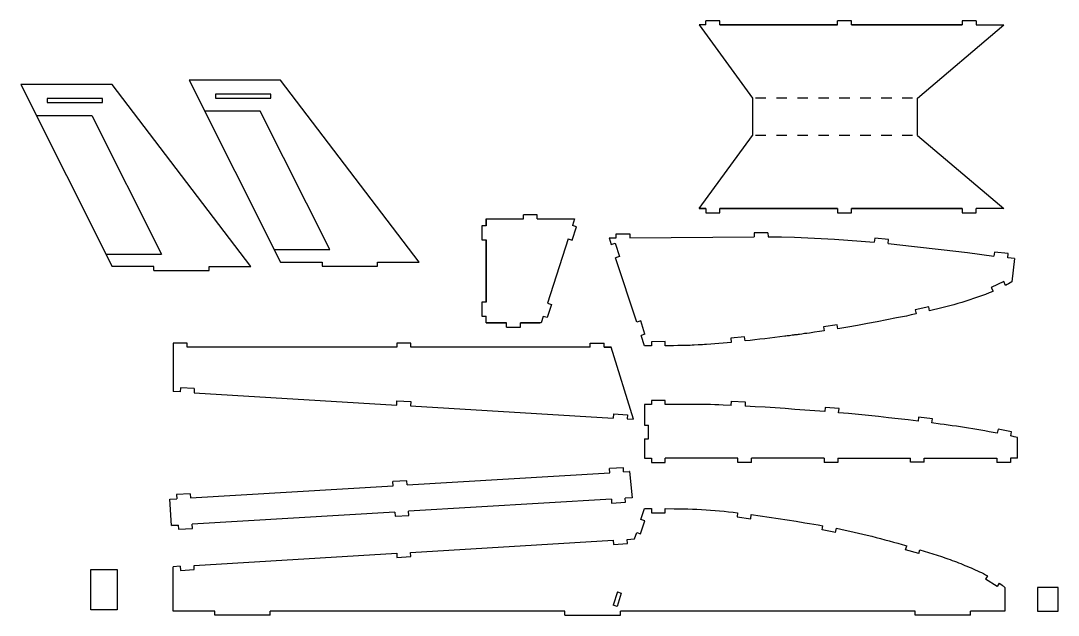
# Model space of a CAD drawing. Header units: metres. Extents: x -3.6 to 32, y 0.5 to 46.5.
# Drawn here: x 1.75 to 31.22, y 29.57 to 46.46 of the extents above; entities that cross this region are included whole.
import ezdxf

# ---------------------------------------------------------------- set-up
doc = ezdxf.new("R2010")
doc.units = ezdxf.units.M
doc.linetypes.add('AUSGEZOGEN', pattern=[0])
doc.layers.get('0').update_dxf_attribs({"linetype": 'AUSGEZOGEN'})

msp = doc.modelspace()

# ---------------------------------------------------------------- linework, layer by layer
for points in [[(21.018, 46.346), (22.533, 44.269)], [(21.018, 46.346), (22.533, 44.269)], [(21.215, 46.346), (21.018, 46.346)], [(21.215, 46.346), (21.215, 46.464)], [(21.608, 46.346), (21.608, 46.464), (21.608, 46.464), (21.215, 46.464)], [(24.955, 46.346), (21.608, 46.346), (21.608, 46.346), (24.955, 46.346), (24.955, 46.346)], [(24.955, 46.346), (24.955, 46.464)], [(25.348, 46.346), (25.348, 46.464), (25.348, 46.464), (24.955, 46.464)], [(28.498, 46.346), (25.348, 46.346), (25.348, 46.346), (28.498, 46.346), (28.498, 46.346)], [(27.225, 44.269), (29.678, 46.346)], [(27.225, 44.269), (29.678, 46.346)], [(28.892, 46.464), (28.498, 46.464), (28.498, 46.464), (28.498, 46.346)], [(28.892, 46.464), (28.892, 46.346), (28.892, 46.346), (29.678, 46.346)], [(8.283, 39.484), (4.347, 44.65), (4.347, 44.65), (1.748, 44.65), (1.748, 44.65), (4.347, 39.484)], [(13.068, 39.609), (9.132, 44.776), (9.132, 44.776), (6.533, 44.776), (6.533, 44.776), (9.132, 39.609)], [(2.497, 44.139), (4.072, 44.139), (4.072, 44.139), (4.072, 44.257), (4.072, 44.257), (2.497, 44.257), (2.497, 44.257), (2.497, 44.139)], [(7.283, 44.264), (8.857, 44.264), (8.857, 44.264), (8.857, 44.382), (8.857, 44.382), (7.283, 44.382), (7.283, 44.382), (7.283, 44.264)], [(22.533, 44.269), (22.533, 43.202)], [(22.533, 44.269), (22.533, 43.202)], [(22.92, 44.269), (22.622, 44.269)], [(23.515, 44.269), (23.217, 44.269)], [(24.11, 44.269), (23.812, 44.269)], [(24.705, 44.269), (24.408, 44.269)], [(25.3, 44.269), (25.003, 44.269)], [(25.897, 44.269), (25.598, 44.269)], [(26.492, 44.269), (26.193, 44.269)], [(27.087, 44.269), (26.788, 44.269)], [(27.225, 43.202), (27.225, 44.269)], [(27.225, 43.202), (27.225, 44.269)], [(2.19, 43.772), (3.765, 43.772), (3.765, 43.772), (5.745, 39.836)], [(10.53, 39.961), (8.55, 43.897), (8.55, 43.897), (6.975, 43.897)], [(21.018, 41.127), (22.533, 43.202)], [(21.018, 41.127), (22.533, 43.202)], [(22.92, 43.202), (22.622, 43.202)], [(23.515, 43.202), (23.217, 43.202)], [(24.11, 43.202), (23.812, 43.202)], [(24.705, 43.202), (24.408, 43.202)], [(25.3, 43.202), (25.003, 43.202)], [(25.897, 43.202), (25.598, 43.202)], [(26.492, 43.202), (26.193, 43.202)], [(27.087, 43.202), (26.788, 43.202)], [(27.225, 43.202), (29.678, 41.127), (29.678, 41.127), (28.892, 41.127)], [(27.225, 43.202), (29.678, 41.127)], [(21.215, 41.127), (21.018, 41.127), (21.018, 41.127), (21.215, 41.127), (21.215, 41.127)], [(21.215, 41.009), (21.608, 41.009), (21.608, 41.009), (21.608, 41.127)], [(21.215, 41.127), (21.215, 41.009)], [(24.955, 41.127), (21.608, 41.127), (21.608, 41.127), (24.955, 41.127), (24.955, 41.127)], [(24.955, 41.009), (25.348, 41.009), (25.348, 41.009), (25.348, 41.127)], [(24.955, 41.127), (24.955, 41.009)], [(28.498, 41.127), (25.348, 41.127), (25.348, 41.127), (28.498, 41.127), (28.498, 41.127)], [(28.498, 41.009), (28.892, 41.009), (28.892, 41.009), (28.892, 41.127)], [(28.498, 41.127), (28.498, 41.009)], [(29.678, 41.127), (28.892, 41.127)], [(14.967, 40.834), (15.553, 40.834)], [(14.967, 40.834), (15.553, 40.834)], [(14.967, 40.637), (14.967, 40.834), (14.967, 40.834), (14.967, 40.637), (14.967, 40.637)], [(14.967, 40.834), (16.03, 40.834)], [(16.03, 40.832), (16.03, 40.951)], [(16.423, 40.832), (16.423, 40.951), (16.423, 40.951), (16.03, 40.951)], [(16.423, 40.832), (17.48, 40.832)], [(16.423, 40.832), (17.48, 40.832)], [(17.48, 40.832), (17.42, 40.646)], [(14.967, 40.637), (14.848, 40.637), (14.848, 40.637), (14.848, 40.242), (14.848, 40.242), (14.967, 40.242), (14.967, 40.242), (14.967, 38.469)], [(17.3, 40.271), (17.413, 40.234), (17.413, 40.234), (17.533, 40.609), (17.533, 40.609), (17.42, 40.646)], [(18.662, 40.294), (18.66, 40.411), (18.66, 40.411), (19.055, 40.414)], [(19.055, 40.414), (19.055, 40.296)], [(22.977, 40.442), (22.583, 40.439), (22.583, 40.439), (22.585, 40.321)], [(22.977, 40.442), (22.978, 40.324)], [(14.967, 38.469), (14.967, 40.242)], [(17.3, 40.271), (16.713, 38.44)], [(18.465, 40.292), (18.662, 40.294)], [(18.465, 40.292), (18.525, 40.106), (18.525, 40.106), (18.638, 40.142), (18.638, 40.142), (18.76, 39.767), (18.76, 39.767), (18.648, 39.731)], [(19.055, 40.296), (22.585, 40.321)], [(22.978, 40.324), (23.165, 40.326), (23.165, 40.326), (23.357, 40.324), (23.357, 40.324), (23.733, 40.314), (23.733, 40.314), (24.112, 40.299), (24.112, 40.299), (24.488, 40.279), (24.488, 40.279), (24.867, 40.257), (24.867, 40.257), (25.245, 40.231), (25.245, 40.231), (25.62, 40.202), (25.62, 40.202), (25.997, 40.169)], [(26.4, 40.251), (26.008, 40.287), (26.008, 40.287), (25.997, 40.169)], [(26.388, 40.134), (26.4, 40.251)], [(26.388, 40.134), (27.143, 40.055), (27.143, 40.055), (27.895, 39.969), (27.895, 39.969), (28.645, 39.876), (28.645, 39.876), (29.397, 39.779)], [(4.17, 39.836), (5.745, 39.836)], [(8.955, 39.961), (10.53, 39.961)], [(29.802, 39.847), (29.412, 39.894), (29.412, 39.894), (29.397, 39.779)], [(29.983, 39.705), (29.788, 39.731), (29.788, 39.731), (29.802, 39.847)], [(9.132, 39.609), (10.313, 39.609)], [(10.313, 39.49), (11.888, 39.49), (11.888, 39.49), (11.888, 39.609)], [(10.313, 39.609), (10.313, 39.49)], [(11.888, 39.609), (13.068, 39.609)], [(19.247, 37.899), (18.648, 39.731)], [(29.983, 39.705), (29.9, 39.042)], [(5.528, 39.366), (5.528, 39.484), (5.528, 39.484), (4.347, 39.484)], [(5.528, 39.366), (7.102, 39.366), (7.102, 39.366), (7.102, 39.484)], [(7.102, 39.484), (8.283, 39.484)], [(29.677, 39.052), (29.322, 38.884), (29.322, 38.884), (29.372, 38.777)], [(29.727, 38.945), (29.677, 39.052)], [(29.9, 39.042), (29.857, 39.017), (29.857, 39.017), (29.813, 38.992), (29.813, 38.992), (29.77, 38.969), (29.77, 38.969), (29.727, 38.945)], [(29.372, 38.777), (29.317, 38.756), (29.317, 38.756), (29.262, 38.732), (29.262, 38.732), (29.152, 38.689), (29.152, 38.689), (29.042, 38.647), (29.042, 38.647), (28.93, 38.607), (28.93, 38.607), (28.818, 38.569), (28.818, 38.569), (28.707, 38.532), (28.707, 38.532), (28.595, 38.497), (28.595, 38.497), (28.482, 38.462), (28.482, 38.462), (28.37, 38.431), (28.37, 38.431), (28.257, 38.397), (28.257, 38.397), (28.142, 38.365), (28.142, 38.365), (28.028, 38.335), (28.028, 38.335), (27.913, 38.305), (27.913, 38.305), (27.798, 38.277), (27.798, 38.277), (27.683, 38.249), (27.683, 38.249), (27.568, 38.222)], [(14.967, 38.469), (14.848, 38.469), (14.848, 38.469), (14.848, 38.074), (14.848, 38.074), (14.967, 38.074)], [(16.713, 38.44), (16.827, 38.404), (16.827, 38.404), (16.707, 38.029), (16.707, 38.029), (16.593, 38.066), (16.593, 38.066), (16.533, 37.877)], [(27.568, 38.222), (27.543, 38.335), (27.543, 38.335), (27.158, 38.249), (27.158, 38.249), (27.185, 38.136), (27.185, 38.136), (27.047, 38.105), (27.047, 38.105), (26.908, 38.075), (26.908, 38.075), (26.632, 38.019), (26.632, 38.019), (26.353, 37.964), (26.353, 37.964), (26.077, 37.91), (26.077, 37.91), (25.8, 37.859), (25.8, 37.859), (25.522, 37.809), (25.522, 37.809), (25.243, 37.761), (25.243, 37.761), (24.965, 37.714)], [(14.967, 37.877), (14.967, 38.074)], [(14.967, 37.877), (14.967, 38.074)], [(15.553, 37.761), (15.553, 37.877), (15.553, 37.877), (14.967, 37.877), (14.967, 37.877), (15.553, 37.877)], [(15.553, 37.761), (15.947, 37.761), (15.947, 37.761), (15.947, 37.877)], [(16.533, 37.877), (15.947, 37.877), (15.947, 37.877), (16.497, 37.877)], [(19.482, 37.562), (19.36, 37.936), (19.36, 37.936), (19.247, 37.899)], [(24.965, 37.712), (24.947, 37.829), (24.947, 37.829), (24.558, 37.769), (24.558, 37.769), (24.577, 37.652), (24.577, 37.652), (24.437, 37.632), (24.437, 37.632), (24.295, 37.612), (24.295, 37.612), (24.155, 37.592), (24.155, 37.592), (24.085, 37.582), (24.085, 37.582), (24.015, 37.574), (24.015, 37.574), (23.943, 37.564), (23.943, 37.564), (23.875, 37.554), (23.875, 37.554), (23.838, 37.549), (23.838, 37.549), (23.803, 37.545), (23.803, 37.545), (23.787, 37.542), (23.787, 37.542), (23.768, 37.541), (23.768, 37.541), (23.732, 37.536), (23.732, 37.536), (23.715, 37.534), (23.715, 37.534), (23.705, 37.532), (23.705, 37.532), (23.698, 37.53), (23.698, 37.53), (23.68, 37.529), (23.68, 37.529), (23.663, 37.527), (23.663, 37.527), (23.627, 37.522), (23.627, 37.522), (23.592, 37.517), (23.592, 37.517), (23.523, 37.509), (23.523, 37.509), (23.488, 37.504), (23.488, 37.504), (23.453, 37.499), (23.453, 37.499), (23.312, 37.482), (23.312, 37.482), (23.17, 37.464), (23.17, 37.464), (23.03, 37.447), (23.03, 37.447), (22.888, 37.431), (22.888, 37.431), (22.748, 37.414), (22.748, 37.414), (22.608, 37.397), (22.608, 37.397), (22.467, 37.381), (22.467, 37.381), (22.327, 37.366)], [(19.482, 37.562), (19.37, 37.526)], [(19.467, 37.225), (19.37, 37.526)], [(22.327, 37.366), (22.313, 37.482), (22.313, 37.482), (21.922, 37.442), (21.922, 37.442), (21.935, 37.324), (21.935, 37.324), (21.818, 37.314), (21.818, 37.314), (21.7, 37.302), (21.7, 37.302), (21.583, 37.292), (21.583, 37.292), (21.467, 37.282), (21.467, 37.282), (21.35, 37.274), (21.35, 37.274), (21.232, 37.266), (21.232, 37.266), (21.173, 37.262), (21.173, 37.262), (21.113, 37.259), (21.113, 37.259), (21.055, 37.255), (21.055, 37.255), (20.997, 37.252), (20.997, 37.252), (20.882, 37.247), (20.882, 37.247), (20.823, 37.246), (20.823, 37.246), (20.763, 37.242), (20.763, 37.242), (20.645, 37.239), (20.645, 37.239), (20.528, 37.237), (20.528, 37.237), (20.412, 37.234), (20.412, 37.234), (20.293, 37.232), (20.293, 37.232), (20.177, 37.231), (20.177, 37.231), (20.058, 37.229)], [(6.475, 37.189), (6.475, 37.307), (6.475, 37.307), (6.082, 37.307), (6.082, 37.307), (6.082, 37.189)], [(6.082, 37.189), (6.082, 35.93)], [(12.437, 37.189), (6.475, 37.189)], [(12.83, 37.307), (12.437, 37.307), (12.437, 37.307), (12.437, 37.189)], [(12.83, 37.189), (12.83, 37.307)], [(17.93, 37.189), (12.83, 37.189)], [(17.93, 37.189), (17.93, 37.307), (17.93, 37.307), (18.323, 37.307)], [(18.323, 37.189), (18.323, 37.307)], [(19.16, 35.142), (18.52, 37.189), (18.52, 37.189), (18.323, 37.189), (18.323, 37.189), (18.52, 37.189)], [(20.058, 37.229), (20.057, 37.347), (20.057, 37.347), (19.663, 37.344), (19.663, 37.344), (19.663, 37.227), (19.663, 37.227), (19.567, 37.225), (19.567, 37.225), (19.467, 37.225)], [(6.678, 36.012), (6.285, 36.036), (6.285, 36.036), (6.278, 35.917)], [(6.678, 36.012), (6.672, 35.894)], [(6.278, 35.917), (6.082, 35.93)], [(6.672, 35.894), (12.43, 35.547)], [(12.43, 35.547), (12.437, 35.666), (12.437, 35.666), (12.83, 35.642)], [(20.058, 35.562), (20.058, 35.679), (20.058, 35.679), (19.663, 35.679), (19.663, 35.679), (19.663, 35.562)], [(12.83, 35.642), (12.823, 35.524)], [(12.823, 35.524), (18.582, 35.177)], [(19.467, 35.564), (19.467, 34.977)], [(19.663, 35.562), (19.467, 35.564)], [(21.935, 35.535), (21.702, 35.546), (21.702, 35.546), (21.583, 35.55), (21.583, 35.55), (21.465, 35.554), (21.465, 35.554), (21.348, 35.557), (21.348, 35.557), (21.232, 35.559), (21.232, 35.559), (21.113, 35.561), (21.113, 35.561), (20.997, 35.562), (20.997, 35.562), (20.88, 35.564), (20.88, 35.564), (20.528, 35.564), (20.528, 35.564), (20.293, 35.562), (20.293, 35.562), (20.058, 35.562)], [(21.935, 35.535), (21.94, 35.654), (21.94, 35.654), (22.333, 35.636), (22.333, 35.636), (22.328, 35.516)], [(24.985, 35.329), (24.995, 35.447), (24.995, 35.447), (24.603, 35.479), (24.603, 35.479), (24.593, 35.362), (24.593, 35.362), (24.312, 35.384), (24.312, 35.384), (24.17, 35.394), (24.17, 35.394), (24.027, 35.404), (24.027, 35.404), (23.885, 35.414), (23.885, 35.414), (23.743, 35.424), (23.743, 35.424), (23.462, 35.444), (23.462, 35.444), (23.178, 35.464), (23.178, 35.464), (22.895, 35.482), (22.895, 35.482), (22.612, 35.499), (22.612, 35.499), (22.328, 35.516)], [(18.588, 35.296), (18.582, 35.177)], [(18.588, 35.296), (18.982, 35.272), (18.982, 35.272), (18.973, 35.154), (18.973, 35.154), (19.16, 35.142)], [(27.633, 35.039), (27.648, 35.157), (27.648, 35.157), (27.257, 35.206), (27.257, 35.206), (27.242, 35.089), (27.242, 35.089), (26.96, 35.122), (26.96, 35.122), (26.678, 35.155), (26.678, 35.155), (26.397, 35.187), (26.397, 35.187), (26.113, 35.219), (26.113, 35.219), (25.832, 35.247), (25.832, 35.247), (25.55, 35.275), (25.55, 35.275), (25.267, 35.304), (25.267, 35.304), (24.985, 35.329)], [(19.467, 34.977), (19.585, 34.977)], [(19.467, 34.584), (19.585, 34.584), (19.585, 34.584), (19.585, 34.977)], [(29.488, 34.745), (29.372, 34.769), (29.372, 34.769), (29.257, 34.789), (29.257, 34.789), (29.142, 34.811), (29.142, 34.811), (29.025, 34.831), (29.025, 34.831), (28.91, 34.85), (28.91, 34.85), (28.795, 34.869), (28.795, 34.869), (28.678, 34.889), (28.678, 34.889), (28.563, 34.907), (28.563, 34.907), (28.447, 34.924), (28.447, 34.924), (28.33, 34.942), (28.33, 34.942), (28.213, 34.959), (28.213, 34.959), (28.098, 34.976), (28.098, 34.976), (27.983, 34.992), (27.983, 34.992), (27.867, 35.007), (27.867, 35.007), (27.633, 35.039)], [(29.897, 34.781), (29.512, 34.861), (29.512, 34.861), (29.488, 34.745)], [(29.873, 34.667), (29.897, 34.781)], [(19.467, 34.584), (19.467, 34.036)], [(30.067, 34.034), (30.065, 34.624), (30.065, 34.624), (29.968, 34.646), (29.968, 34.646), (29.873, 34.667)], [(19.467, 34.036), (19.663, 34.036)], [(19.663, 33.917), (20.058, 33.917), (20.058, 33.917), (20.058, 34.036)], [(19.663, 34.036), (19.663, 33.917)], [(22.117, 34.036), (20.058, 34.036)], [(22.51, 33.917), (22.117, 33.917), (22.117, 33.917), (22.117, 34.036)], [(24.57, 34.036), (22.51, 34.036)], [(22.51, 33.917), (22.51, 34.036)], [(24.57, 34.036), (24.57, 33.917)], [(24.963, 34.036), (24.963, 33.917), (24.963, 33.917), (24.57, 33.917)], [(24.963, 34.036), (27.023, 34.036)], [(27.417, 33.919), (27.023, 33.919), (27.023, 33.919), (27.023, 34.036)], [(27.417, 33.919), (27.417, 34.036), (27.417, 34.036), (29.475, 34.036)], [(29.475, 34.034), (29.475, 33.916)], [(29.868, 34.034), (29.868, 33.916), (29.868, 33.916), (29.475, 33.916)], [(30.067, 34.034), (29.868, 34.034)], [(12.723, 33.276), (18.482, 33.622)], [(18.875, 33.646), (18.868, 33.764), (18.868, 33.764), (18.475, 33.74)], [(18.482, 33.622), (18.475, 33.74)], [(18.875, 33.646), (19.045, 33.656)], [(19.045, 33.656), (19.037, 33.656)], [(19.045, 33.656), (19.117, 32.911)], [(12.723, 33.276), (12.717, 33.394), (12.717, 33.394), (12.323, 33.371)], [(12.332, 33.252), (12.323, 33.371)], [(6.565, 33.024), (6.173, 33.001), (6.173, 33.001), (6.18, 32.882)], [(6.565, 33.024), (6.573, 32.906)], [(6.573, 32.906), (12.332, 33.252)], [(6.028, 32.124), (5.983, 32.871), (5.983, 32.871), (5.99, 32.871)], [(5.99, 32.871), (6.18, 32.882)], [(18.527, 32.876), (12.768, 32.529)], [(18.527, 32.876), (18.535, 32.757)], [(18.535, 32.757), (18.927, 32.782), (18.927, 32.782), (18.92, 32.899)], [(19.117, 32.911), (18.92, 32.899)], [(12.377, 32.506), (6.618, 32.159)], [(12.377, 32.506), (12.383, 32.387)], [(12.383, 32.387), (12.777, 32.411), (12.777, 32.411), (12.768, 32.529)], [(19.247, 31.924), (19.358, 31.887), (19.358, 31.887), (19.48, 32.261), (19.48, 32.261), (19.368, 32.297), (19.368, 32.297), (19.467, 32.602)], [(19.467, 32.602), (19.663, 32.602)], [(19.467, 32.602), (19.663, 32.602)], [(19.663, 32.486), (20.058, 32.486), (20.058, 32.486), (20.058, 32.602)], [(19.663, 32.602), (19.663, 32.486)], [(20.058, 32.602), (20.315, 32.6), (20.315, 32.6), (20.443, 32.599), (20.443, 32.599), (20.573, 32.597), (20.573, 32.597), (20.702, 32.596), (20.702, 32.596), (20.83, 32.591), (20.83, 32.591), (20.958, 32.585), (20.958, 32.585), (21.088, 32.579), (21.088, 32.579), (21.217, 32.572), (21.217, 32.572), (21.345, 32.562), (21.345, 32.562), (21.473, 32.552), (21.473, 32.552), (21.602, 32.541), (21.602, 32.541), (21.73, 32.527), (21.73, 32.527), (21.857, 32.512), (21.857, 32.512), (21.985, 32.499), (21.985, 32.499), (22.113, 32.482)], [(22.113, 32.482), (22.098, 32.366), (22.098, 32.366), (22.488, 32.317)], [(22.488, 32.317), (22.503, 32.432)], [(22.503, 32.432), (22.758, 32.397), (22.758, 32.397), (23.012, 32.361), (23.012, 32.361), (23.267, 32.322), (23.267, 32.322), (23.52, 32.284), (23.52, 32.284), (23.773, 32.244), (23.773, 32.244), (24.027, 32.204), (24.027, 32.204), (24.153, 32.182), (24.153, 32.182), (24.28, 32.162), (24.28, 32.162), (24.407, 32.141), (24.407, 32.141), (24.533, 32.117)], [(6.035, 32.124), (6.225, 32.136), (6.225, 32.136), (6.028, 32.124)], [(6.225, 32.136), (6.232, 32.017)], [(6.232, 32.017), (6.625, 32.041), (6.625, 32.041), (6.618, 32.159)], [(19.187, 31.741), (19.247, 31.924)], [(24.898, 31.927), (24.512, 32.002), (24.512, 32.002), (24.533, 32.117)], [(24.898, 31.927), (24.92, 32.044), (24.92, 32.044), (25.047, 32.017), (25.047, 32.017), (25.172, 31.99), (25.172, 31.99), (25.298, 31.964), (25.298, 31.964), (25.423, 31.936), (25.423, 31.936), (25.548, 31.907), (25.548, 31.907), (25.673, 31.877), (25.673, 31.877), (25.798, 31.847), (25.798, 31.847), (25.923, 31.816), (25.923, 31.816), (26.048, 31.784), (26.048, 31.784), (26.173, 31.752), (26.173, 31.752), (26.297, 31.719), (26.297, 31.719), (26.422, 31.687), (26.422, 31.687), (26.545, 31.652), (26.545, 31.652), (26.67, 31.619), (26.67, 31.619), (26.793, 31.584), (26.793, 31.584), (26.917, 31.549)], [(12.823, 31.357), (18.582, 31.704)], [(18.582, 31.704), (18.588, 31.586)], [(18.588, 31.586), (18.982, 31.611), (18.982, 31.611), (18.973, 31.729)], [(18.973, 31.729), (19.187, 31.741)], [(27.262, 31.324), (26.883, 31.436), (26.883, 31.436), (26.917, 31.549)], [(6.672, 30.987), (12.43, 31.334)], [(12.43, 31.334), (12.437, 31.216)], [(12.437, 31.216), (12.83, 31.239), (12.83, 31.239), (12.823, 31.357)], [(27.262, 31.324), (27.295, 31.437), (27.295, 31.437), (27.418, 31.399), (27.418, 31.399), (27.54, 31.361), (27.54, 31.361), (27.663, 31.321), (27.663, 31.321), (27.785, 31.281), (27.785, 31.281), (27.907, 31.239), (27.907, 31.239), (28.028, 31.197), (28.028, 31.197), (28.09, 31.176), (28.09, 31.176), (28.15, 31.154), (28.15, 31.154), (28.21, 31.132), (28.21, 31.132), (28.272, 31.109), (28.272, 31.109), (28.332, 31.087), (28.332, 31.087), (28.392, 31.064), (28.392, 31.064), (28.452, 31.041), (28.452, 31.041), (28.512, 31.017), (28.512, 31.017), (28.572, 30.992), (28.572, 30.992), (28.63, 30.969), (28.63, 30.969), (28.69, 30.944), (28.69, 30.944), (28.75, 30.919), (28.75, 30.919), (28.808, 30.892), (28.808, 30.892), (28.867, 30.866), (28.867, 30.866), (28.925, 30.839), (28.925, 30.839), (28.983, 30.812), (28.983, 30.812), (29.042, 30.784), (29.042, 30.784), (29.1, 30.756), (29.1, 30.756), (29.157, 30.726), (29.157, 30.726), (29.213, 30.696)], [(6.278, 30.964), (6.082, 30.952)], [(6.082, 29.692), (6.082, 30.952)], [(6.278, 30.964), (6.285, 30.846)], [(6.285, 30.846), (6.678, 30.869), (6.678, 30.869), (6.672, 30.987)], [(4.488, 30.874), (4.488, 29.732), (4.488, 29.732), (3.742, 29.732), (3.742, 29.732), (3.742, 30.874), (3.742, 30.874), (4.488, 30.874), (4.488, 30.874), (4.488, 29.732), (4.488, 29.732), (3.742, 29.732), (3.742, 29.732), (3.742, 30.874), (3.742, 30.874), (4.488, 30.874), (4.488, 30.874)], [(29.213, 30.696), (29.152, 30.596)], [(29.703, 30.361), (29.703, 29.692), (29.703, 29.692), (28.733, 29.692)], [(29.548, 30.489), (29.487, 30.389), (29.487, 30.389), (29.152, 30.596)], [(29.548, 30.489), (29.588, 30.459), (29.588, 30.459), (29.628, 30.427), (29.628, 30.427), (29.647, 30.411), (29.647, 30.411), (29.667, 30.396), (29.667, 30.396), (29.685, 30.379), (29.685, 30.379), (29.703, 30.361)], [(31.223, 30.361), (30.633, 30.361), (30.633, 30.361), (30.633, 29.692), (30.633, 29.692), (31.223, 29.692), (31.223, 29.692), (31.223, 30.361), (31.223, 30.361), (30.633, 30.361), (30.633, 30.361), (30.633, 29.692), (30.633, 29.692), (31.223, 29.692), (31.223, 29.692), (31.223, 30.361), (31.223, 30.361)], [(18.698, 30.236), (18.577, 29.861)], [(18.81, 30.199), (18.688, 29.824), (18.688, 29.824), (18.577, 29.861)], [(18.698, 30.236), (18.81, 30.199)], [(7.263, 29.692), (6.082, 29.692)], [(8.838, 29.574), (7.263, 29.574), (7.263, 29.574), (7.263, 29.692)], [(17.21, 29.574), (17.21, 29.692), (17.21, 29.692), (8.838, 29.692)], [(8.838, 29.574), (8.838, 29.692)], [(17.21, 29.574), (18.785, 29.574), (18.785, 29.574), (18.785, 29.692)], [(27.158, 29.692), (18.785, 29.692)], [(28.733, 29.574), (27.158, 29.574), (27.158, 29.574), (27.158, 29.692)], [(28.733, 29.574), (28.733, 29.692)]]:
    msp.add_lwpolyline(points)

doc.saveas('drawing.dxf')
